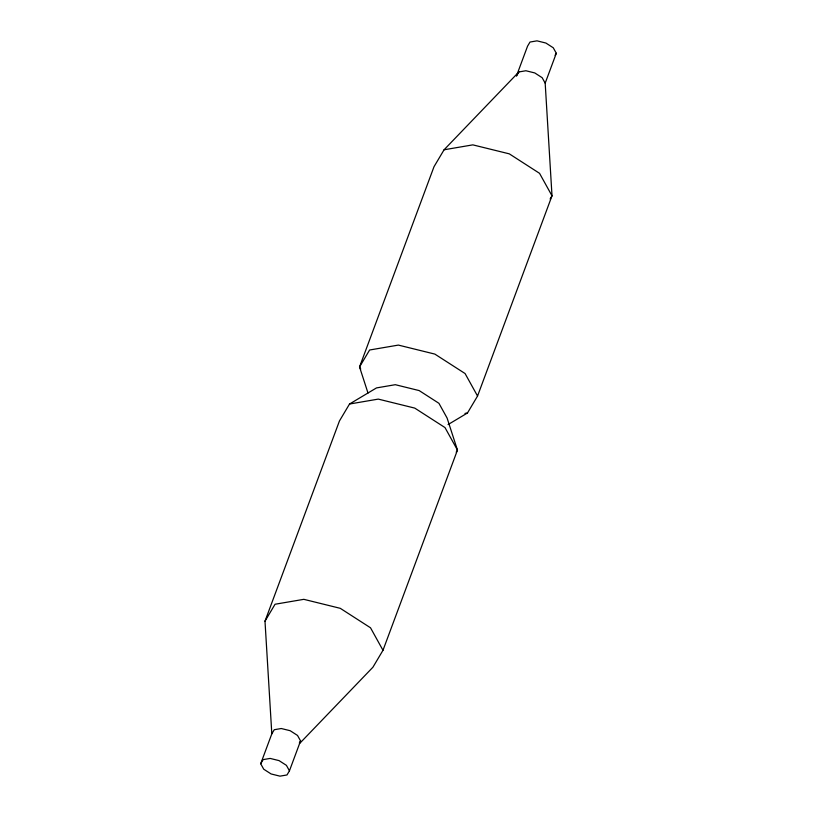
<?xml version="1.0" encoding="UTF-8"?>
<svg xmlns="http://www.w3.org/2000/svg" width="817" height="817" viewBox="0 0 817 817"><rect width="100%" height="100%" fill="white"/><g stroke="black" fill="none" stroke-linecap="round" stroke-linejoin="round"><path stroke-width="1.23" d="M271.816 733.84L274.267 729.714L281.273 728.519L290.158 730.704L297.521 735.443L300.564 740.927L289.443 770.829L286.992 774.955L279.986 776.15L271.101 773.954L263.738 769.216L260.694 763.742L271.816 733.84L264.994 621.186L339.453 420.959L349.523 404.017L376.504 387.912L395.305 384.695L419.152 390.577L438.923 403.302L447.083 418.018L457.459 450.065L382.989 650.291L372.92 667.223L299.87 743.225M545.184 83.16L556.306 53.258L553.262 47.784L545.899 43.046L537.014 40.85L530.008 42.045L527.557 46.171L516.436 76.073L518.887 71.947L525.893 70.752L534.778 72.938L542.141 77.686L545.184 83.16L552.006 195.814L477.547 396.041L467.477 412.983L448.053 424.585M518.887 71.947L444.08 149.777L434.011 166.709L359.541 366.935L367.997 393.048M555.08 55.321L556.306 53.258M264.994 621.186L275.063 604.243L303.822 599.331L340.28 608.328L370.52 627.793L382.989 650.291M550.117 198.991L552.006 195.814L539.537 173.316L509.297 153.851L472.839 144.864L444.08 149.777M260.694 763.742L263.156 759.616L270.151 758.421L279.036 760.607L286.41 765.345L289.443 770.829M456.192 452.179L457.459 450.065L444.989 427.567L414.75 408.102L378.281 399.105L349.523 404.017M299.339 742.99L300.564 740.927M464.975 413.412L467.477 412.983M477.547 396.041L465.077 373.543L434.838 354.088L398.369 345.091L369.611 350.003L359.541 366.935L360.736 369.08"/></g></svg>
